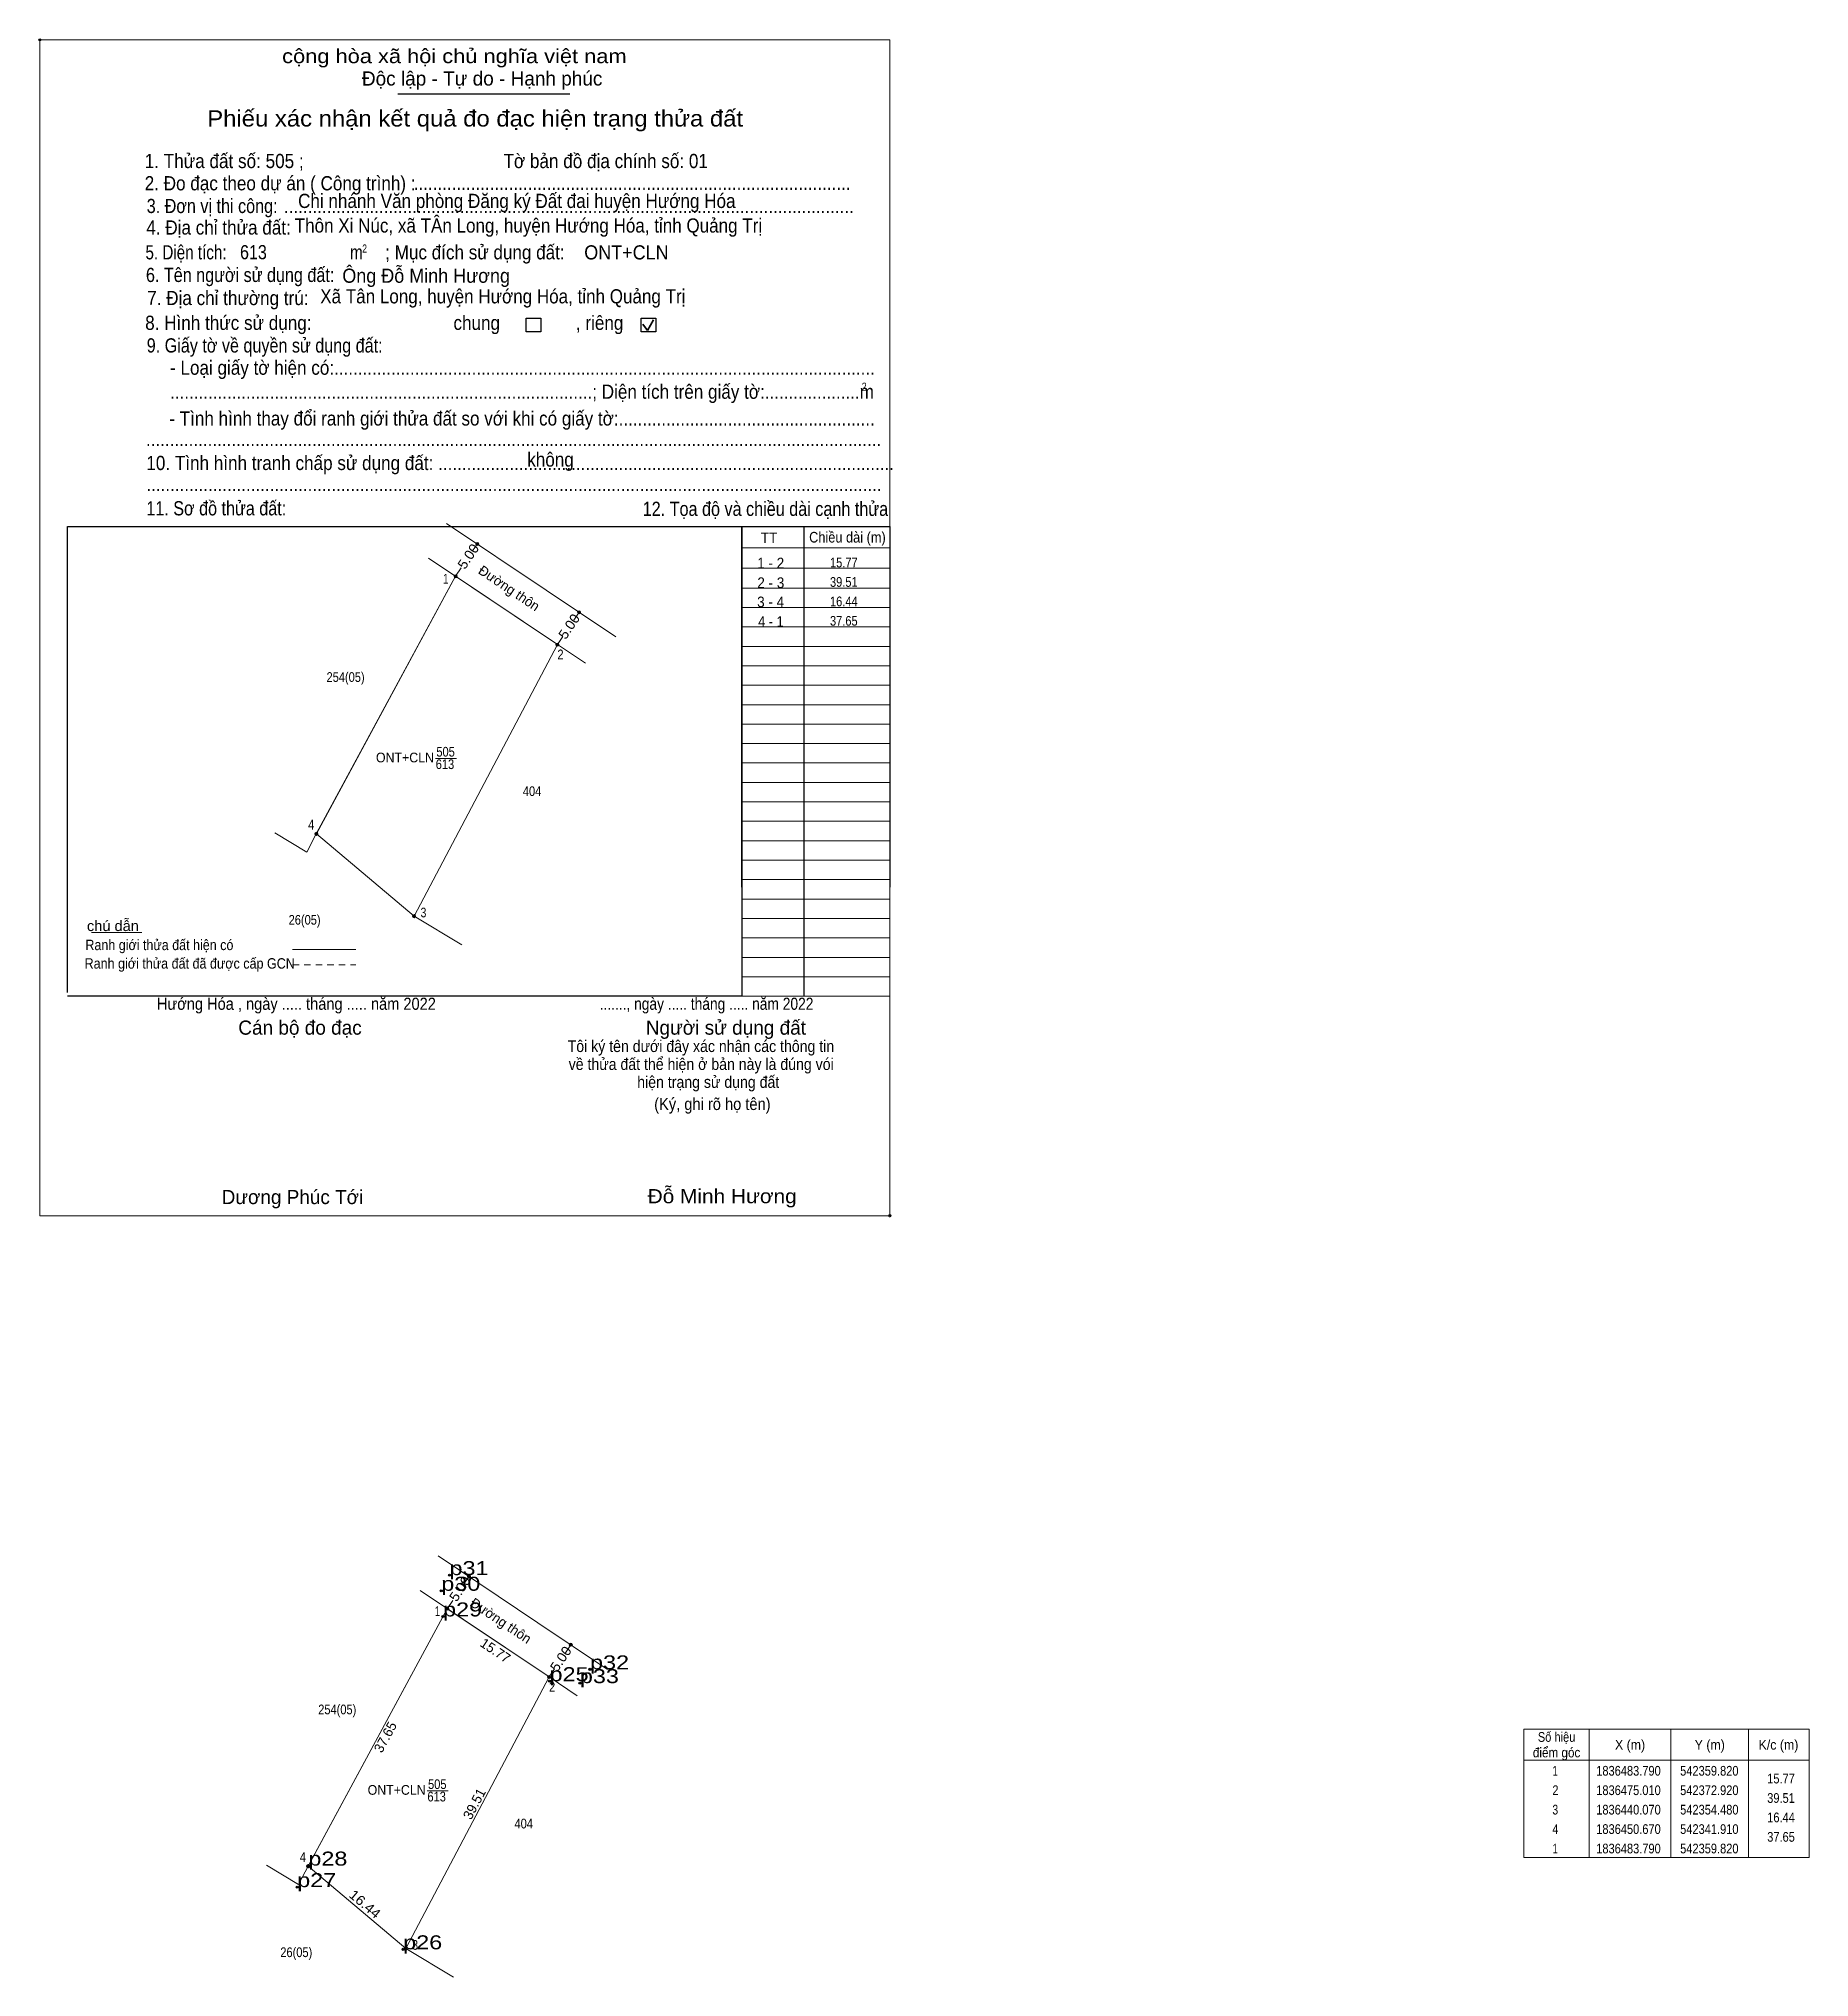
# Model space of a CAD drawing. Header units: metres. Extents: x 542307 to 542535, y 1836436 to 1836686.
import ezdxf
from ezdxf.enums import TextEntityAlignment as Align

# ---------------------------------------------------------------- set-up
doc = ezdxf.new("R2010")
doc.units = ezdxf.units.M
doc.header["$LTSCALE"] = 0.55
doc.header["$PDMODE"] = 32
doc.header["$PDSIZE"] = 0.275
doc.linetypes.add('SHORT_DASHED', pattern=[2.7, 1.5, -1.2])
for name, color, linetype, lineweight in [('1', 7, 'Continuous', 13), ('10', 7, 'Continuous', 13), ('17', 7, 'Continuous', 13), ('2', 7, 'Continuous', 25), ('30', 7, 'Continuous', 13), ('36', 7, 'Continuous', 13), ('6', 7, 'Continuous', 13), ('63', 7, 'Continuous', 13)]:
    doc.layers.add(name, color=color, linetype=linetype, lineweight=lineweight)
doc.layers.add('12', color=7, linetype='Continuous')
doc.layers.add('7', color=7, linetype='Continuous')

msp = doc.modelspace()

# ---------------------------------------------------------------- hatches: boundary and pattern name
at = {"layer": '63'}
for points in [[(542363.88, 1836620.74, 1), (542363.48, 1836620.74, 1)], [(542361.09, 1836616.59, 1), (542360.69, 1836616.59, 1)], [(542376.98, 1836611.96, 1), (542376.58, 1836611.96, 1)], [(542374.19, 1836607.81, 1), (542373.79, 1836607.81, 1)], [(542343.18, 1836583.47, 1), (542342.78, 1836583.47, 1)], [(542355.75, 1836572.87, 1), (542355.35, 1836572.87, 1)], [(542362.81, 1836487.94, 1), (542362.41, 1836487.94, 1)], [(542360.02, 1836483.79, 1), (542359.62, 1836483.79, 1)], [(542375.91, 1836479.16, 1), (542375.51, 1836479.16, 1)], [(542373.12, 1836475.01, 1), (542372.72, 1836475.01, 1)], [(542342.11, 1836450.67, 1), (542341.71, 1836450.67, 1)], [(542354.68, 1836440.07, 1), (542354.28, 1836440.07, 1)]]:
    msp.add_hatch(color=256, dxfattribs=at).paths.add_polyline_path(points)

# ---------------------------------------------------------------- linework, layer by layer
at = {"layer": '1'}
for points in [[(542360.89, 1836616.59), (542373.99, 1836607.81), (542355.55, 1836572.87), (542342.98, 1836583.47)], [(542359.82, 1836483.79), (542372.92, 1836475.01), (542354.48, 1836440.07), (542341.91, 1836450.67)]]:
    msp.add_lwpolyline(points, close=True, dxfattribs=at)
at = {"layer": '10'}
for p, q in [((542373.99, 1836607.81), (542355.55, 1836572.87)), ((542372.92, 1836475.01), (542354.48, 1836440.07))]:
    msp.add_line(p, q, dxfattribs=at)
at = {"layer": '17'}
msp.add_line((542314.07, 1836570.78), (542320.52, 1836570.78), dxfattribs=at)
at = {"layer": '2'}
for p, q in [((542353.47, 1836678.66), (542375.58, 1836678.66)), ((542310.97, 1836623), (542397.72, 1836623)), ((542310.97, 1836563.07), (542310.97, 1836623)), ((542397.72, 1836623), (542397.72, 1836562.58)), ((542397.72, 1836562.58), (542310.97, 1836562.58))]:
    msp.add_line(p, q, dxfattribs=at)
at = {"layer": '2', "lineweight": 35}
for p, q in [((542384.97, 1836649.02), (542385.59, 1836648.21)), ((542385.59, 1836648.21), (542386.35, 1836649.57))]:
    msp.add_line(p, q, dxfattribs=at)
at = {"layer": '2', "lineweight": 13}
msp.add_lwpolyline([(542307.41, 1836685.6), (542416.77, 1836685.6), (542416.77, 1836534.35), (542307.41, 1836534.35)], close=True, dxfattribs=at)
at = {"layer": '2'}
for points in [[(542369.98, 1836649.8), (542371.86, 1836649.8), (542371.86, 1836648.05), (542369.98, 1836648.05)], [(542384.76, 1836649.8), (542386.64, 1836649.8), (542386.64, 1836648.05), (542384.76, 1836648.05)]]:
    msp.add_lwpolyline(points, close=True, dxfattribs=at)
for p in [(542307.41, 1836685.6), (542416.76, 1836534.35)]:
    msp.add_point(p, dxfattribs=at)
at = {"layer": '30', "lineweight": 25}
for p, q in [((542397.72, 1836576.62), (542397.72, 1836623)), ((542405.68, 1836623), (542405.68, 1836562.58))]:
    msp.add_line(p, q, dxfattribs=at)
at = {"layer": '30'}
for p, q in [((542397.72, 1836620.27), (542416.77, 1836620.27)), ((542397.72, 1836617.62), (542416.77, 1836617.62)), ((542397.67, 1836615.07), (542416.72, 1836615.07)), ((542397.72, 1836612.58), (542416.77, 1836612.58)), ((542397.72, 1836610.08), (542416.77, 1836610.08)), ((542397.72, 1836607.58), (542416.77, 1836607.58)), ((542397.72, 1836605.08), (542416.77, 1836605.08)), ((542397.72, 1836602.58), (542416.77, 1836602.58)), ((542397.72, 1836600.08), (542416.77, 1836600.08)), ((542397.72, 1836597.58), (542416.77, 1836597.58)), ((542397.72, 1836595.08), (542416.77, 1836595.08)), ((542397.72, 1836592.58), (542416.77, 1836592.58)), ((542397.72, 1836590.08), (542416.77, 1836590.08)), ((542397.72, 1836587.58), (542416.77, 1836587.58)), ((542397.72, 1836585.08), (542416.77, 1836585.08)), ((542397.72, 1836582.58), (542416.77, 1836582.58)), ((542397.72, 1836580.08), (542416.77, 1836580.08)), ((542397.72, 1836577.58), (542416.77, 1836577.58)), ((542397.72, 1836575.08), (542416.77, 1836575.08)), ((542397.72, 1836572.58), (542416.77, 1836572.58)), ((542397.72, 1836572.57), (542416.77, 1836572.57)), ((542397.72, 1836570.08), (542416.77, 1836570.08)), ((542397.72, 1836567.58), (542416.77, 1836567.58)), ((542397.72, 1836565.08), (542416.77, 1836565.08)), ((542397.72, 1836562.58), (542416.77, 1836562.58))]:
    msp.add_line(p, q, dxfattribs=at)
at = {"layer": '30', "lineweight": 25}
msp.add_lwpolyline([(542397.72, 1836623), (542416.77, 1836623), (542416.77, 1836576.62)], dxfattribs=at)
at = {"layer": '36'}
for p, q in [((542359.72, 1836623.39), (542372.56, 1836614.79)), ((542357.39, 1836618.94), (542373.99, 1836607.81)), ((542381.52, 1836608.79), (542372.56, 1836614.79)), ((542377.59, 1836605.4), (542373.99, 1836607.81)), ((542337.63, 1836583.6), (542341.77, 1836581.12)), ((542355.55, 1836572.87), (542342.98, 1836583.47)), ((542361.68, 1836569.19), (542355.55, 1836572.87)), ((542358.65, 1836490.59), (542371.49, 1836481.99)), ((542356.32, 1836486.14), (542372.92, 1836475.01)), ((542380.45, 1836475.99), (542371.49, 1836481.99)), ((542376.52, 1836472.6), (542372.92, 1836475.01)), ((542336.56, 1836450.8), (542340.7, 1836448.32)), ((542354.48, 1836440.07), (542341.91, 1836450.67)), ((542360.61, 1836436.39), (542354.48, 1836440.07))]:
    msp.add_line(p, q, dxfattribs=at)
for points in [[(542360.89, 1836616.59), (542343.02, 1836583.55), (542341.77, 1836581.12)], [(542359.82, 1836483.79), (542341.95, 1836450.75), (542340.7, 1836448.32)]]:
    msp.add_lwpolyline(points, dxfattribs=at)
at = {"layer": '6'}
msp.add_line((542339.93, 1836568.6), (542348.07, 1836568.6), dxfattribs=at)
at = {"layer": '6', "linetype": 'SHORT_DASHED'}
msp.add_line((542339.93, 1836566.61), (542348.07, 1836566.61), dxfattribs=at)
at = {"layer": '63'}
for p, q in [((542363.68, 1836620.74), (542363.08, 1836619.85)), ((542361.61, 1836617.67), (542360.89, 1836616.59)), ((542376.78, 1836611.96), (542376.09, 1836610.93)), ((542374.69, 1836608.85), (542373.99, 1836607.81)), ((542358.31, 1836593.16), (542361.02, 1836593.16)), ((542362.61, 1836487.94), (542362.01, 1836487.05)), ((542360.54, 1836484.87), (542359.82, 1836483.79)), ((542375.71, 1836479.16), (542375.02, 1836478.13)), ((542373.62, 1836476.05), (542372.92, 1836475.01)), ((542506.72, 1836468.29), (542506.72, 1836451.79)), ((542517.22, 1836468.29), (542517.22, 1836451.79)), ((542527.22, 1836468.29), (542527.22, 1836451.79)), ((542498.32, 1836464.29), (542535.02, 1836464.29)), ((542357.24, 1836460.36), (542359.95, 1836460.36))]:
    msp.add_line(p, q, dxfattribs=at)
msp.add_lwpolyline([(542498.32, 1836468.29), (542535.02, 1836468.29), (542535.02, 1836451.79), (542498.32, 1836451.79)], close=True, dxfattribs=at)
for centre in [(542363.68, 1836620.74), (542360.89, 1836616.59), (542376.78, 1836611.96), (542373.99, 1836607.81), (542342.98, 1836583.47), (542355.55, 1836572.87), (542362.61, 1836487.94), (542359.82, 1836483.79), (542375.71, 1836479.16), (542372.92, 1836475.01), (542341.91, 1836450.67), (542354.48, 1836440.07)]:
    msp.add_circle(centre, 0.2, dxfattribs=at)
at = {"layer": '7'}
for p in [(542360.11, 1836488.11), (542359.05, 1836486.1), (542359.28, 1836482.8), (542372.99, 1836474.47), (542376.88, 1836474.22), (542378.19, 1836475.99), (542341.95, 1836450.75), (542340.52, 1836447.98), (542354.15, 1836439.97)]:
    msp.add_point(p, dxfattribs=at)

# ---------------------------------------------------------------- texts
at = {"layer": '1'}
for s, width, p in [('254(05)', 0.85, (542346.74, 1836603.01)), ('505', 0.85, (542359.605, 1836593.4)), ('ONT+CLN', 0.95, (542354.38, 1836592.66)), ('613', 0.85, (542359.525, 1836591.8)), ('404', 0.85, (542370.73, 1836588.33)), ('26(05)', 0.85, (542341.47, 1836571.78)), ('254(05)', 0.85, (542345.67, 1836470.21)), ('505', 0.85, (542358.535, 1836460.6)), ('ONT+CLN', 0.95, (542353.31, 1836459.86)), ('613', 0.85, (542358.455, 1836459)), ('404', 0.85, (542369.66, 1836455.53)), ('26(05)', 0.85, (542340.4, 1836438.98))]:
    msp.add_text(s, height=1.25, dxfattribs=dict(at, width=width)).set_placement(p, align=Align.CENTER)
at = {"layer": '10'}
for s, height, width, p in [('1 - 2', 1.364, 0.95, (542401.43, 1836617.62)), ('2 - 3', 1.364, 0.95, (542401.44, 1836615.09)), ('3 - 4', 1.364, 0.95, (542401.42, 1836612.62)), ('4 - 1', 1.36, 0.9, (542401.45, 1836610.1))]:
    msp.add_text(s, height=height, dxfattribs=dict(at, width=width)).set_placement(p, align=Align.CENTER)
at = {"layer": '12', "width": 1.25}
for s, p in [('p31', (542360.11, 1836488.11)), ('p30', (542359.05, 1836486.1)), ('p29', (542359.28, 1836482.8)), ('p32', (542378.19, 1836475.99)), ('p25', (542372.98, 1836474.47)), ('p33', (542376.88, 1836474.22)), ('p28', (542341.95, 1836450.75)), ('p27', (542340.52, 1836447.98)), ('p26', (542354.15, 1836439.98))]:
    msp.add_text(s, height=1.8, dxfattribs=at).set_placement(p)
at = {"layer": '2'}
for s, height, width, p in [('cộng hòa xã hội chủ nghĩa việt nam', 1.825, 1.15, (542338.58, 1836682.6)), ('1. Thửa đất số: 505 ;                                          Tờ bản đồ địa chính số: 01', 1.83, 0.9, (542320.9, 1836669.1)), ('2. Đo đạc theo dự án ( Công trình) : ', 1.827, 0.9, (542320.9, 1836666.24)), ('............................................................................................', 1.827, 0.9, (542355.5, 1836666.3)), ('3. Đơn vị thi công:', 1.827, 0.85, (542321.16, 1836663.32)), ('Chi nhánh Văn phòng Đăng ký Đất đai huyện Hướng Hóa', 1.825, 0.9, (542340.63, 1836663.97)), ('4. Địa chỉ thửa đất:', 1.827, 0.9, (542321.11, 1836660.55)), ('........................................................................................................................', 1.827, 0.9, (542338.81, 1836663.32)), ('Thôn Xi Núc, xã TÂn Long, huyện Hướng Hóa, tỉnh Quảng Trị', 1.82, 0.9, (542340.2, 1836660.81)), ('5. Diện tích:', 1.827, 0.8, (542321, 1836657.36)), ('613', 1.82, 0.85, (542333.16, 1836657.38)), ('m', 1.825, 0.8, (542347.32, 1836657.36)), ('2', 1.043, 0.8, (542348.88, 1836658.23)), ('; Mục đích sử dụng đất:', 1.825, 0.9, (542351.84, 1836657.36)), ('ONT+CLN', 1.82, 0.95, (542377.44, 1836657.35)), ('6. Tên người sử dụng đất:', 1.827, 0.85, (542321.06, 1836654.45)), ('Ông Đỗ Minh Hương', 1.82, 0.95, (542346.32, 1836654.35)), ('7. Địa chỉ thường trú:', 1.827, 0.9, (542321.22, 1836651.48)), ('Xã Tân Long, huyện Hướng Hóa, tỉnh Quảng Trị', 1.82, 0.9, (542343.48, 1836651.7)), ('8. Hình thức sử dụng:', 1.827, 0.9, (542320.96, 1836648.29)), ('chung                , riêng', 1.825, 0.9, (542360.62, 1836648.29)), ('9. Giấy tờ về quyền sử dụng đất:', 1.827, 0.85, (542321.16, 1836645.38)), ('     - Loại giấy tờ hiện có:..................................................................................................................', 1.825, 0.9, (542321.11, 1836642.52)), ('     .........................................................................................; Diện tích trên giấy tờ:....................m', 1.825, 0.9, (542321.11, 1836639.43)), ('2', 1.043, 0.8, (542413.14, 1836640.46)), ('     - Tình hình thay đổi ranh giới thửa đất so với khi có giấy tờ:......................................................', 1.825, 0.9, (542321.01, 1836635.99)), ('...........................................................................................................................................................', 1.825, 0.9, (542321.06, 1836633.34)), ('10. Tình hình tranh chấp sử dụng đất: ................................................................................................', 1.827, 0.9, (542321.11, 1836630.26)), ('không', 1.825, 0.9, (542370.11, 1836630.7)), ('11. Sơ đồ thửa đất:', 1.827, 0.85, (542321.11, 1836624.43)), ('...........................................................................................................................................................', 1.825, 0.9, (542321.11, 1836627.56)), ('12. Tọa độ và chiều dài cạnh thửa', 1.83, 0.85, (542384.96, 1836624.36)), ('Hướng Hóa , ngày ..... tháng ..... năm 2022', 1.56, 0.9, (542322.47, 1836560.83)), ('......., ngày ..... tháng ..... năm 2022', 1.56, 0.85, (542379.42, 1836560.83)), ('(Ký, ghi rõ họ tên)', 1.565, 0.9, (542386.44, 1836547.94)), ('Đỗ Minh Hương', 1.82, 1.1, (542385.6, 1836535.95))]:
    msp.add_text(s, height=height, dxfattribs=dict(at, width=width)).set_placement(p)
for s, height, p in [('Độc lập - Tự do - Hạnh phúc', 1.825, (542348.84, 1836679.72)), ('Cán bộ đo đạc', 1.825, (542332.94, 1836557.63)), ('Người sử dụng đất', 1.825, (542385.36, 1836557.63)), ('Dương Phúc Tới', 1.82, (542330.8, 1836535.84))]:
    msp.add_text(s, height=height, dxfattribs=at).set_placement(p)
for s, height, width, p in [('Phiếu xác nhận kết quả đo đạc hiện trạng thửa đất', 2.086, 1.1, (542363.41, 1836674.45)), ('Tôi ký tên dưới đây xác nhận các thông tin', 1.508, 0.9, (542392.45, 1836555.4)), ('về thửa đất thể hiện ở bản này là đúng vói', 1.508, 0.9, (542392.485, 1836553.09)), ('hiện trạng sử dụng đất', 1.508, 0.9, (542393.39, 1836550.79))]:
    msp.add_text(s, height=height, dxfattribs=dict(at, width=width)).set_placement(p, align=Align.CENTER)
msp.add_text('.', height=0.5216, dxfattribs=at).set_placement((542416.7461, 1836534.06), align=Align.CENTER)
at = {"layer": '30'}
for s, height, width, p in [('TT', 1.36, 0.95, (542400.16, 1836620.86)), ('Chiều dài (m)', 1.364, 0.9, (542406.37, 1836620.94))]:
    msp.add_text(s, height=height, dxfattribs=dict(at, width=width)).set_placement(p)
at = {"layer": '6'}
for s, height, width, p in [('chú dẫn', 1.337, 1.05, (542313.47, 1836570.96)), ('Ranh giới thửa đất hiện có ', 1.337, 0.9, (542313.27, 1836568.51)), ('Ranh giới thửa đất đã được cấp GCN', 1.34, 0.9, (542313.17, 1836566.13))]:
    msp.add_text(s, height=height, dxfattribs=dict(at, width=width)).set_placement(p)
at = {"layer": '63'}
for s, rotation, width, p in [('5.00', 56.087, 1.05, (542363.046, 1836618.8113)), ('5.00', 56.087, 1.05, (542376.016, 1836609.8013)), ('5.00', 56.087, 1.05, (542361.976, 1836486.0113)), ('5.00', 56.087, 1.05, (542374.946, 1836477.0013)), ('16.44', 319.86, 1.1, (542348.8321, 1836445.3188))]:
    msp.add_text(s, height=1.25, rotation=rotation, dxfattribs=dict(at, width=width)).set_placement(p, align=Align.CENTER)
for s, width, p in [('15.77', 0.85, (542412.61, 1836617.74)), (' 1', 0.75, (542359.98, 1836615.66)), ('39.51', 0.85, (542412.61, 1836615.24)), ('16.44', 0.85, (542412.61, 1836612.74)), ('37.65', 0.85, (542412.61, 1836610.24)), (' 2', 0.85, (542374.78, 1836605.92)), (' 4', 0.85, (542342.71, 1836584.02)), (' 3', 0.8, (542357.13, 1836572.72)), (' 1', 0.75, (542358.91, 1836482.86)), (' 2', 0.85, (542373.71, 1836473.12)), ('15.77', 0.85, (542533.17, 1836461.32)), ('39.51', 0.85, (542533.17, 1836458.82)), ('16.44', 0.85, (542533.17, 1836456.32)), ('37.65', 0.85, (542533.17, 1836453.82)), (' 4', 0.85, (542341.64, 1836451.22)), (' 3', 0.8, (542356.06, 1836439.92))]:
    msp.add_text(s, height=1.25, dxfattribs=dict(at, width=width)).set_placement(p, align=Align.RIGHT)
for s, rotation, p in [('Đường thôn', 326.169, (542367.427, 1836614.5393)), ('Đường thôn', 326.169, (542366.362, 1836481.7359)), ('15.77', 326.169, (542365.662, 1836477.8921)), ('37.65', 61.597, (542352.4027, 1836466.9827)), ('39.51', 62.177, (542363.8602, 1836458.3983))]:
    msp.add_text(s, height=1.25, rotation=rotation, dxfattribs=at).set_placement(p, align=Align.CENTER)
for s, width, p in [('Số hiệu', 0.85, (542502.52, 1836466.67)), ('X (m)', 0.95, (542511.97, 1836465.67)), ('Y (m)', 0.95, (542522.225, 1836465.67)), ('K/c (m)', 0.95, (542531.065, 1836465.67)), ('điểm góc', 0.9, (542502.52, 1836464.67)), (' 1', 0.75, (542502.17, 1836462.32)), ('1836483.790', 0.85, (542511.77, 1836462.32)), ('542359.820', 0.85, (542522.17, 1836462.32)), (' 2', 0.85, (542502.175, 1836459.82)), ('1836475.010', 0.85, (542511.77, 1836459.82)), ('542372.920', 0.85, (542522.17, 1836459.82)), (' 3', 0.8, (542502.165, 1836457.32)), ('1836440.070', 0.85, (542511.77, 1836457.32)), ('542354.480', 0.85, (542522.17, 1836457.32)), (' 4', 0.85, (542502.17, 1836454.82)), ('1836450.670', 0.85, (542511.77, 1836454.82)), ('542341.910', 0.85, (542522.17, 1836454.82)), (' 1', 0.75, (542502.17, 1836452.32)), ('1836483.790', 0.85, (542511.77, 1836452.32)), ('542359.820', 0.85, (542522.17, 1836452.32))]:
    msp.add_text(s, height=1.25, dxfattribs=dict(at, width=width)).set_placement(p, align=Align.CENTER)

doc.saveas('drawing.dxf')
